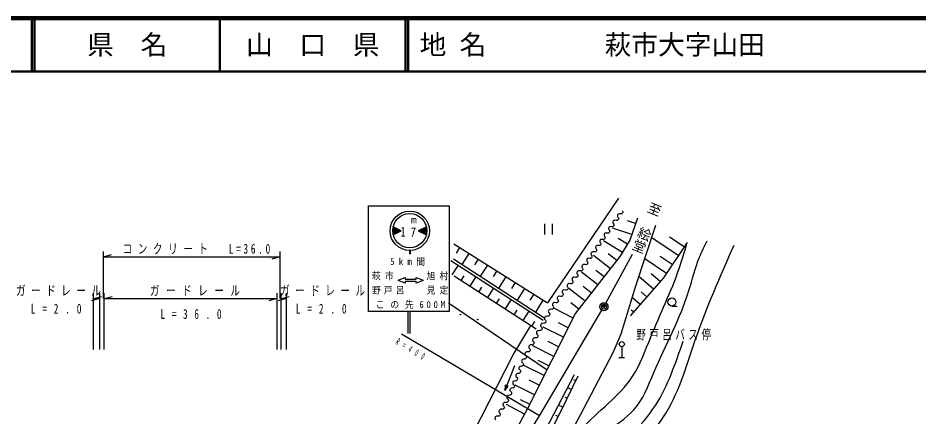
# Model space of a CAD drawing. Units: millimetres, scale not verified. Extents: x 40000 to 680000, y 20000 to 380000.
# Drawn here: x 295176 to 463893, y 305384 to 380000 of the extents above; entities that cross this region are included whole.
import ezdxf
from ezdxf.enums import TextEntityAlignment as Align

# ---------------------------------------------------------------- set-up
doc = ezdxf.new("R2010")
doc.units = ezdxf.units.MM
doc.header["$LTSCALE"] = 1000
doc.header["$PDMODE"] = 32
doc.header["$PDSIZE"] = 500
for name, color, linetype, lineweight in [('M-BGD', 7, 'Continuous', 25), ('M-TTL', 2, 'Continuous', 140), ('M-TTL-LINE', 7, 'Continuous', 50)]:
    doc.layers.add(name, color=color, linetype=linetype, lineweight=lineweight)
doc.layers.add('M-OTRS', color=6, linetype='Continuous')
doc.layers.add('M-TTL-TXT', color=7, linetype='Continuous')
doc.styles.add('@ＭＳ ゴシック', font='')
doc.styles.add('ＭＳ ゴシック', font='')
doc.styles.get('@ＭＳ ゴシック').set_extended_font_data('@MS Gothic')
doc.styles.get('ＭＳ ゴシック').set_extended_font_data('MS Gothic')

msp = doc.modelspace()

# ---------------------------------------------------------------- hatches: boundary and pattern name
at = {"layer": 'M-BGD'}
for points in [[(365426, 339461), (366936, 340216), (365426, 340971), (365379, 340738), (365351, 340529), (365338, 340322), (365338, 340098), (365362, 339806), (365389, 339632)], [(371646, 340971), (370136, 340216), (371646, 339461), (371694, 339700), (371730, 340022), (371733, 340354), (371694, 340731)]]:
    msp.add_hatch(color=256, dxfattribs=at).paths.add_polyline_path(points)

# ---------------------------------------------------------------- linework, layer by layer
for p, q in [((407654, 346291), (394338, 326715)), ((366936, 340216), (365426, 340971)), ((393766, 341495), (393766, 339495)), ((395286, 339495), (395286, 341495)), ((410815, 341543), (409312, 342060)), ((365426, 339461), (366936, 340216)), ((410109, 339490), (406524, 340721)), ((376780, 337773), (394338, 326715)), ((408357, 336161), (404845, 338297)), ((409290, 337696), (407580, 338736)), ((418808, 335555), (413837, 338879)), ((419918, 337214), (417205, 339029)), ((311157, 327520), (311157, 336325)), ((344181, 336325), (344181, 327520)), ((368456, 336486), (368456, 335833)), ((368616, 336486), (368616, 335833)), ((377880, 337080), (377233, 336052)), ((379613, 335989), (378305, 333912)), ((405258, 326651), (410253, 335804)), ((407297, 334635), (405679, 335899)), ((311157, 335325), (312657, 335745)), ((311157, 335325), (344181, 335325)), ((344181, 335325), (342681, 334905)), ((376254, 334644), (393527, 323466)), ((376731, 334931), (393799, 323885)), ((381345, 334898), (380685, 333849)), ((406112, 333118), (402962, 335579)), ((416589, 332236), (412528, 334952)), ((417699, 333896), (415441, 335406)), ((376473, 331943), (377633, 333752)), ((383077, 333806), (381743, 331688)), ((384810, 332715), (384136, 331645)), ((403742, 330084), (400678, 332477)), ((404927, 331601), (403388, 332803)), ((392237, 321828), (376822, 331720)), ((378132, 330879), (378711, 331780)), ((379792, 329814), (380944, 331609)), ((386542, 331624), (385181, 329463)), ((414167, 329279), (411436, 331675)), ((415412, 330697), (413747, 332157)), ((381451, 328749), (382025, 329644)), ((383111, 327684), (384254, 329467)), ((388275, 330533), (387587, 329442)), ((390007, 329442), (388619, 327238)), ((401371, 327049), (398333, 329422)), ((402556, 328566), (401031, 329758)), ((310453, 327520), (308953, 327100)), ((309340, 318012), (309340, 328520)), ((309340, 327520), (310840, 327940)), ((309340, 327520), (310453, 327520)), ((310453, 328520), (310453, 318012)), ((311331, 318012), (311331, 328520)), ((311331, 327520), (312831, 327940)), ((311331, 327520), (343615, 327520)), ((343615, 327520), (342115, 327100)), ((343615, 328520), (343615, 318012)), ((345367, 327520), (343867, 327100)), ((344447, 318012), (344447, 328520)), ((344447, 327520), (345947, 327940)), ((344447, 327520), (345367, 327520)), ((345367, 328520), (345367, 318012)), ((384770, 326620), (385340, 327508)), ((386429, 325555), (387565, 327324)), ((391739, 328351), (391038, 327238)), ((411678, 326441), (410197, 327740)), ((412923, 327860), (411858, 328794)), ((375811, 326745), (394291, 314194)), ((393472, 327260), (392057, 325013)), ((399139, 323878), (395540, 325703)), ((400186, 325532), (398674, 326714)), ((417628, 326128), (418628, 326128)), ((368171, 325139), (368171, 321009)), ((368571, 325138), (368571, 321007)), ((388089, 324490), (388654, 325372)), ((389748, 323425), (390875, 325182)), ((392806, 305583), (404528, 325368)), ((410434, 325022), (410017, 325387)), ((391407, 322361), (391969, 323236)), ((398230, 322086), (396387, 323021)), ((392806, 305583), (366996, 320874)), ((397322, 320294), (393548, 322208)), ((396413, 318503), (394483, 319482)), ((395505, 316711), (391555, 318714)), ((408239, 318519), (408239, 316479)), ((394596, 314919), (392578, 315943)), ((407699, 316479), (408779, 316479)), ((388125, 314965), (386312, 310305)), ((393688, 313128), (389794, 315102)), ((389366, 294175), (399405, 313341)), ((392779, 311336), (390913, 312282)), ((399586, 312204), (399275, 312353)), ((391871, 309544), (388298, 311356)), ((398788, 310536), (398106, 310862)), ((397989, 308869), (397618, 309046)), ((390015, 305936), (386679, 307723)), ((390962, 307752), (389256, 308618)), ((397190, 307201), (396389, 307585)), ((396314, 305448), (395904, 305661))]:
    msp.add_line(p, q, dxfattribs=at)
for points in [[(375922, 325138), (360821, 325138), (360821, 344882), (375922, 344882)], [(386312, 310305), (386973, 311121), (386377, 311353)], [(386356, 310417), (386903, 311106), (386418, 311294)], [(386399, 310529), (386832, 311090), (386459, 311235)], [(386443, 310641), (386762, 311074), (386501, 311176)], [(386486, 310752), (386691, 311059), (386542, 311117)], [(386544, 310902), (386621, 311043), (386584, 311058)]]:
    msp.add_lwpolyline(points, close=True, dxfattribs=at)
for points in [[(411167, 342570), (409757, 338463), (407890, 335393), (399593, 324774), (390508, 306857), (385572, 297647), (379870, 288359), (374104, 280062)], [(407521, 342780), (407577, 342704), (407617, 342603), (407632, 342520), (407623, 342453), (407596, 342362), (407528, 342264), (407452, 342207), (407393, 342175), (407310, 342159), (407201, 342161), (406919, 342175), (406794, 342152), (406735, 342120), (406659, 342063), (406608, 341989), (406564, 341873), (406562, 341765), (406577, 341682), (406609, 341623), (406666, 341547)], [(408318, 343930), (408371, 343860), (408408, 343766), (408422, 343688), (408413, 343626), (408389, 343541), (408325, 343449), (408254, 343396), (408199, 343366), (408121, 343351), (408020, 343353), (407756, 343366), (407639, 343345), (407585, 343314), (407514, 343261), (407466, 343192), (407425, 343084), (407423, 342983), (407437, 342905), (407467, 342851), (407521, 342780)], [(355067, 239313), (361787, 246116), (368383, 253998), (377842, 268385), (384410, 278249), (392872, 291474), (397809, 300684), (406617, 317435), (408152, 320920), (410848, 329913), (414624, 341238)], [(371646, 340971), (370136, 340216), (371646, 339461)], [(406666, 341547), (406719, 341476), (406756, 341382), (406771, 341304), (406762, 341242), (406737, 341157), (406673, 341065), (406602, 341012), (406547, 340982), (406469, 340968), (406368, 340970), (406105, 340982), (405988, 340961), (405933, 340931), (405862, 340878), (405814, 340809), (405773, 340701), (405771, 340600), (405786, 340522), (405816, 340467), (405869, 340396)], [(405014, 339163), (405067, 339092), (405105, 338998), (405119, 338921), (405110, 338859), (405085, 338774), (405021, 338682), (404950, 338628), (404895, 338598), (404818, 338584), (404717, 338586), (404453, 338599), (404336, 338577), (404281, 338547), (404210, 338494), (404162, 338425), (404121, 338317), (404120, 338216), (404134, 338138), (404164, 338083), (404217, 338012)], [(405869, 340396), (405926, 340320), (405965, 340220), (405981, 340136), (405971, 340070), (405944, 339979), (405876, 339880), (405800, 339823), (405741, 339791), (405658, 339776), (405550, 339778), (405267, 339791), (405142, 339768), (405083, 339736), (405007, 339679), (404956, 339605), (404912, 339490), (404910, 339381), (404925, 339298), (404957, 339239), (405014, 339163)], [(404217, 338012), (404270, 337942), (404307, 337848), (404321, 337770), (404312, 337708), (404288, 337623), (404224, 337531), (404153, 337478), (404098, 337448), (404020, 337434), (403919, 337435), (403655, 337448), (403538, 337427), (403484, 337397), (403413, 337343), (403365, 337274), (403324, 337166), (403322, 337065), (403336, 336988), (403366, 336933), (403420, 336862)], [(420473, 338044), (416034, 331407), (409811, 324313)], [(403420, 336862), (403476, 336786), (403516, 336685), (403531, 336602), (403522, 336535), (403495, 336444), (403427, 336346), (403351, 336289), (403292, 336257), (403209, 336241), (403100, 336243), (402818, 336257), (402693, 336234), (402634, 336202), (402558, 336145), (402507, 336071), (402463, 335955), (402461, 335847), (402476, 335764), (402508, 335705), (402565, 335629)], [(401764, 334472), (401816, 334393), (401851, 334291), (401861, 334207), (401848, 334141), (401817, 334051), (401743, 333956), (401665, 333904), (401604, 333875), (401520, 333864), (401412, 333872), (401130, 333900), (401004, 333884), (400944, 333855), (400865, 333802), (400810, 333731), (400760, 333618), (400752, 333510), (400763, 333426), (400792, 333365), (400845, 333286)], [(402565, 335629), (402618, 335558), (402655, 335464), (402670, 335386), (402661, 335324), (402636, 335239), (402572, 335147), (402501, 335094), (402446, 335064), (402368, 335050), (402267, 335052), (402004, 335064), (401887, 335043), (401832, 335013), (401761, 334960), (401713, 334891), (401672, 334783), (401670, 334682), (401685, 334604), (401715, 334549), (401768, 334478)], [(400845, 333286), (400897, 333208), (400932, 333105), (400942, 333021), (400929, 332955), (400898, 332866), (400824, 332771), (400746, 332718), (400685, 332689), (400601, 332678), (400493, 332686), (400212, 332714), (400085, 332698), (400025, 332669), (399946, 332617), (399891, 332545), (399841, 332432), (399833, 332324), (399844, 332240), (399873, 332180), (399926, 332101)], [(366347, 330953), (367670, 331459), (367670, 331139), (368710, 331139)], [(368710, 330739), (367670, 330739), (367670, 330419), (366347, 330924)], [(368710, 331139), (369750, 331139), (369750, 331459), (371072, 330953)], [(371072, 330924), (369750, 330419), (369750, 330739), (368710, 330739)], [(399007, 330915), (399060, 330836), (399094, 330734), (399105, 330650), (399092, 330584), (399060, 330494), (398987, 330399), (398908, 330347), (398847, 330318), (398763, 330307), (398655, 330315), (398374, 330343), (398248, 330327), (398187, 330298), (398108, 330245), (398053, 330174), (398003, 330061), (397996, 329953), (398006, 329869), (398035, 329808), (398088, 329730)], [(399926, 332101), (399979, 332022), (400013, 331919), (400024, 331835), (400011, 331769), (399979, 331680), (399906, 331585), (399827, 331532), (399766, 331503), (399682, 331493), (399574, 331500), (399293, 331529), (399166, 331513), (399106, 331484), (399027, 331431), (398972, 331360), (398922, 331247), (398914, 331139), (398925, 331055), (398954, 330994), (399007, 330915)], [(398088, 329730), (398141, 329651), (398175, 329548), (398186, 329464), (398173, 329398), (398141, 329309), (398068, 329214), (397989, 329161), (397929, 329132), (397844, 329121), (397737, 329129), (397455, 329158), (397329, 329142), (397268, 329112), (397189, 329060), (397134, 328989), (397084, 328875), (397077, 328767), (397087, 328683), (397116, 328623), (397169, 328544)], [(396250, 327358), (396303, 327279), (396338, 327177), (396348, 327093), (396335, 327027), (396304, 326937), (396230, 326843), (396151, 326790), (396091, 326761), (396007, 326750), (395899, 326758), (395617, 326786), (395491, 326770), (395430, 326741), (395352, 326688), (395297, 326617), (395247, 326504), (395239, 326396), (395250, 326312), (395279, 326252), (395331, 326173)], [(397169, 328544), (397222, 328465), (397256, 328363), (397267, 328278), (397254, 328213), (397223, 328123), (397149, 328028), (397070, 327975), (397010, 327946), (396926, 327936), (396818, 327943), (396536, 327972), (396410, 327956), (396349, 327927), (396271, 327874), (396215, 327803), (396166, 327690), (396158, 327582), (396169, 327498), (396198, 327437), (396250, 327358)], [(395333, 326175), (395398, 326106), (395448, 326010), (395472, 325928), (395469, 325861), (395452, 325768), (395394, 325663), (395325, 325598), (395270, 325560), (395188, 325536), (395080, 325527), (394798, 325511), (394676, 325476), (394620, 325437), (394551, 325373), (394507, 325294), (394476, 325175), (394485, 325067), (394509, 324985), (394547, 324930), (394612, 324860)], [(394612, 324860), (394676, 324791), (394726, 324695), (394750, 324613), (394747, 324546), (394730, 324453), (394672, 324348), (394603, 324283), (394548, 324245), (394466, 324222), (394358, 324212), (394076, 324196), (393954, 324161), (393898, 324123), (393829, 324058), (393785, 323979), (393754, 323860), (393763, 323752), (393787, 323670), (393825, 323615), (393890, 323546)], [(352694, 278514), (360451, 277560), (362235, 278058), (368831, 285566), (374846, 293407), (380460, 302492), (387927, 317003), (391163, 322346)], [(393890, 323546), (393954, 323476), (394004, 323380), (394028, 323299), (394025, 323232), (394008, 323138), (393950, 323033), (393881, 322969), (393826, 322931), (393744, 322907), (393636, 322898), (393354, 322882), (393232, 322846), (393176, 322808), (393107, 322743), (393063, 322664), (393032, 322545), (393041, 322437), (393065, 322356), (393103, 322300), (393168, 322231)], [(392397, 320828), (392462, 320759), (392512, 320663), (392536, 320581), (392533, 320514), (392516, 320421), (392458, 320316), (392389, 320251), (392333, 320213), (392252, 320190), (392144, 320180), (391862, 320164), (391739, 320129), (391684, 320091), (391615, 320026), (391571, 319947), (391540, 319828), (391549, 319720), (391573, 319638), (391611, 319583), (391675, 319514)], [(393168, 322231), (393236, 322157), (393290, 322054), (393315, 321967), (393312, 321896), (393294, 321796), (393232, 321684), (393158, 321615), (393099, 321575), (393012, 321549), (392897, 321539), (392596, 321522), (392466, 321485), (392407, 321444), (392333, 321375), (392286, 321291), (392253, 321163), (392263, 321048), (392288, 320961), (392329, 320903), (392397, 320828)], [(391675, 319514), (391740, 319444), (391790, 319348), (391814, 319267), (391811, 319200), (391794, 319106), (391736, 319001), (391667, 318937), (391612, 318898), (391530, 318875), (391422, 318865), (391140, 318849), (391017, 318814), (390962, 318776), (390893, 318711), (390849, 318632), (390818, 318513), (390827, 318405), (390851, 318324), (390889, 318268), (390954, 318199)], [(390954, 318199), (391018, 318129), (391068, 318033), (391092, 317952), (391089, 317885), (391072, 317791), (391014, 317686), (390945, 317622), (390890, 317584), (390808, 317560), (390700, 317551), (390418, 317535), (390296, 317499), (390240, 317461), (390171, 317396), (390127, 317318), (390096, 317198), (390105, 317090), (390129, 317009), (390167, 316954), (390232, 316884)], [(390231, 316883), (390303, 316821), (390363, 316731), (390395, 316653), (390400, 316586), (390394, 316491), (390348, 316380), (390286, 316308), (390235, 316264), (390157, 316232), (390051, 316211), (389771, 316164), (389654, 316115), (389603, 316071), (389541, 315999), (389507, 315916), (389489, 315794), (389510, 315688), (389542, 315609), (389586, 315559), (389658, 315497)], [(389123, 314203), (389195, 314141), (389255, 314051), (389287, 313973), (389292, 313906), (389286, 313811), (389240, 313700), (389178, 313628), (389127, 313584), (389049, 313552), (388942, 313531), (388663, 313484), (388546, 313435), (388495, 313391), (388433, 313320), (388399, 313236), (388380, 313114), (388402, 313008), (388434, 312930), (388478, 312879), (388550, 312817)], [(389658, 315497), (389725, 315439), (389781, 315355), (389811, 315282), (389816, 315219), (389810, 315131), (389767, 315027), (389709, 314961), (389662, 314920), (389588, 314889), (389489, 314869), (389229, 314826), (389119, 314780), (389072, 314739), (389014, 314672), (388982, 314595), (388965, 314480), (388985, 314381), (389015, 314308), (389056, 314261), (389123, 314203)], [(388550, 312817), (388621, 312755), (388682, 312665), (388714, 312586), (388719, 312520), (388712, 312425), (388667, 312314), (388604, 312242), (388554, 312198), (388475, 312166), (388369, 312145), (388090, 312098), (387973, 312049), (387922, 312005), (387860, 311933), (387825, 311850), (387807, 311728), (387828, 311622), (387861, 311543), (387905, 311493), (387977, 311431)], [(399985, 313038), (396791, 306367), (393929, 300850), (390112, 293896)], [(387977, 311431), (388044, 311373), (388100, 311289), (388130, 311216), (388135, 311153), (388128, 311065), (388086, 310961), (388028, 310894), (387980, 310853), (387907, 310823), (387808, 310803), (387548, 310760), (387438, 310714), (387391, 310673), (387333, 310606), (387301, 310528), (387284, 310414), (387303, 310315), (387334, 310242), (387375, 310195), (387442, 310137)], [(386871, 308756), (386933, 308685), (386981, 308588), (387002, 308506), (386998, 308439), (386979, 308346), (386918, 308242), (386847, 308180), (386791, 308143), (386709, 308121), (386601, 308115), (386318, 308106), (386195, 308074), (386138, 308037), (386067, 307975), (386022, 307897), (385987, 307778), (385994, 307670), (386015, 307588), (386052, 307532), (386114, 307461)], [(387442, 310137), (387513, 310075), (387574, 309985), (387606, 309906), (387611, 309840), (387604, 309745), (387558, 309634), (387496, 309562), (387446, 309518), (387367, 309486), (387261, 309465), (386982, 309418), (386865, 309369), (386814, 309325), (386752, 309253), (386717, 309170), (386699, 309048), (386720, 308942), (386753, 308863), (386797, 308813), (386869, 308751)], [(386114, 307461), (386177, 307389), (386225, 307292), (386246, 307210), (386242, 307143), (386222, 307050), (386162, 306947), (386090, 306884), (386034, 306847), (385952, 306826), (385844, 306819), (385561, 306811), (385438, 306779), (385382, 306742), (385311, 306679), (385265, 306602), (385231, 306483), (385237, 306375), (385259, 306293), (385296, 306237), (385358, 306165)], [(385358, 306165), (385421, 306094), (385468, 305997), (385490, 305915), (385485, 305848), (385466, 305755), (385405, 305651), (385334, 305589), (385278, 305552), (385196, 305531), (385088, 305524), (384805, 305516), (384682, 305483), (384626, 305447), (384554, 305384), (384509, 305306), (384474, 305187), (384481, 305080), (384502, 304997), (384539, 304941), (384602, 304870)]]:
    msp.add_lwpolyline(points, dxfattribs=at)
for centre, radius in [((368536, 340216), 3680), ((368536, 340216), 3200), ((417628, 326888), 760), ((404908, 326010), 750), ((404908, 326010), 450), ((404908, 326010), 150), ((378008, 324540), 50), ((378008, 324540), 2), ((381233, 323611), 50), ((381233, 323611), 2), ((408239, 318999), 480)]:
    msp.add_circle(centre, radius, dxfattribs=at)
msp.add_arc((49077, 510155), 400000, 324.11978, 329.24078, dxfattribs=at)
for points, knots in [([(382312, 270421), (383837, 271983), (385362, 273545), (386757, 275217), (389143, 278075), (391151, 281253), (392958, 284518), (394456, 287225), (395814, 289991), (397404, 292649), (399497, 296314), (401939, 299845), (405242, 302493), (406986, 303895), (408980, 305042), (410448, 306646), (412217, 308584), (413195, 311197), (414250, 313724), (416511, 318901), (419147, 323730), (420802, 329008), (421456, 331093), (421956, 333248), (422791, 335267), (423220, 336305), (423736, 337307), (424253, 338309)], [0, 0, 0, 0, 1, 1, 1, 2, 2, 2, 3, 3, 3, 4, 4, 4, 5, 5, 5, 6, 6, 6, 7, 7, 7, 8, 8, 8, 9, 9, 9, 9]), ([(384593, 277510), (386456, 279846), (388319, 282182), (389916, 284705), (393728, 290728), (396022, 297816), (400738, 303131), (403742, 306516), (407728, 309181), (410214, 312900), (411687, 315157), (412624, 317786), (413665, 320345), (415425, 324671), (417480, 328797), (418989, 333156), (419522, 334697), (419986, 336266), (420451, 337836)], [0, 0, 0, 0, 1, 1, 1, 2, 2, 2, 3, 3, 3, 4, 4, 4, 5, 5, 5, 6, 6, 6, 6]), ([(410353, 298805), (412467, 300862), (414484, 302976), (416062, 305377), (418854, 309623), (420276, 314768), (421992, 319718), (424121, 325860), (426702, 331702), (429284, 337543)], [0, 0, 0, 0, 1, 1, 1, 2, 2, 2, 3, 3, 3, 3]), ([(376930, 257206), (381231, 261773), (385532, 266340), (388922, 271538), (391460, 275431), (393487, 279677), (395941, 283646), (398464, 287727), (401438, 291515), (404482, 295228), (406235, 297430), (408004, 299609), (409863, 301738), (411501, 303614), (413191, 305457), (414543, 307529), (415754, 309386), (416694, 311426), (417526, 313496), (418334, 315505), (419042, 317542), (419749, 319579)], [0, 0, 0, 0, 1, 1, 1, 2, 2, 2, 3, 3, 3, 4, 4, 4, 5, 5, 5, 6, 6, 6, 7, 7, 7, 7])]:
    msp.add_open_spline(points, degree=3, knots=knots, dxfattribs=at)
at = {"layer": 'M-OTRS'}
msp.add_point((404833, 326163), dxfattribs=at)
at = {"layer": 'M-TTL'}
msp.add_line((680000, 380000), (40000, 380000), dxfattribs=at)
at = {"layer": 'M-TTL-LINE'}
for p, q in [((297750, 380000), (297750, 370000)), ((298250, 380000), (298250, 370000)), ((333000, 380000), (333000, 370000)), ((367750, 380000), (367750, 370000)), ((368250, 380000), (368250, 370000)), ((40000, 370000), (680000, 370000))]:
    msp.add_line(p, q, dxfattribs=at)

# ---------------------------------------------------------------- texts
at = {"layer": 'M-BGD', "style": '@ＭＳ ゴシック'}
msp.add_text('至\u3000絵堂', height=1833, rotation=247.6, dxfattribs=at).set_placement((413481, 345956), align=Align.BOTTOM_LEFT)
at = {"layer": 'M-BGD', "style": 'ＭＳ ゴシック', "width": 1.2}
for s, p in [('m', (368761, 341227)), ('7', (368705, 339088))]:
    msp.add_text(s, height=1320, dxfattribs=at).set_placement(p, align=Align.BOTTOM_LEFT)
at = {"layer": 'M-BGD', "attachment_point": 7, "style": 'ＭＳ ゴシック'}
for s, insert, char_height in [('\\T1.98;\\W0.7;1.', (366847, 339088), 1833), ('\\T2.01;\\W0.9;5km間', (364861, 333648), 1320), ('\\T1.46;\\W0.9;萩市\\~', (361443, 330953), 1320), ('\\T1.46;\\W0.9;旭村\\~', (371675, 330953), 1320), ('\\T1.34;\\W0.9;野戸呂\\~', (361443, 328286), 1320), ('\\T1.46;\\W0.9;見定\\~', (371675, 328286), 1320), ('\\T2.47;\\W0.7;L=2.0', (297561, 324693), 1833), ('\\T2.47;\\W0.7;L=2.0', (347211, 324693), 1833), ('\\T1.64;\\W0.9;この先600M', (362161, 325592), 1320), ('\\T2.42;\\W0.7;L=36.0', (321856, 323703), 1833)]:
    msp.add_mtext(s, dxfattribs=dict(at, insert=insert, char_height=char_height))
for s, insert, char_height, rotation in [('\\T1.58;\\W0.7;コンクリート\u3000L=36.0', (314769, 335825), 1833, 359.989), ('\\T1.57;\\W0.7;ガードレール', (294797, 328020), 1833, 359.989), ('\\T1.68;\\W0.7;ガードレール', (319856, 328020), 1833, 359.989), ('\\T1.57;\\W0.7;ガードレール', (344259, 328020), 1833, 359.989), ('\\T1.36;\\W0.7;野戸呂バス停', (410933, 319680), 1833, 359.989), ('\\T2.81;\\W0.45;R=400', (365772, 319033), 1320, 329.5)]:
    msp.add_mtext(s, dxfattribs=dict(at, insert=insert, char_height=char_height, rotation=rotation))
at = {"layer": 'M-TTL-TXT', "style": 'ＭＳ ゴシック'}
for s, p in [('県\u3000名', (315625, 375000)), ('山\u3000口\u3000県', (350375, 375000))]:
    msp.add_text(s, height=3666, dxfattribs=at).set_placement(p, align=Align.MIDDLE_CENTER)
for s, p in [('地 名', (370380, 375000)), ('萩市大字山田', (405024, 375000))]:
    msp.add_text(s, height=3666, dxfattribs=at).set_placement(p, align=Align.MIDDLE_LEFT)

doc.saveas('drawing.dxf')
